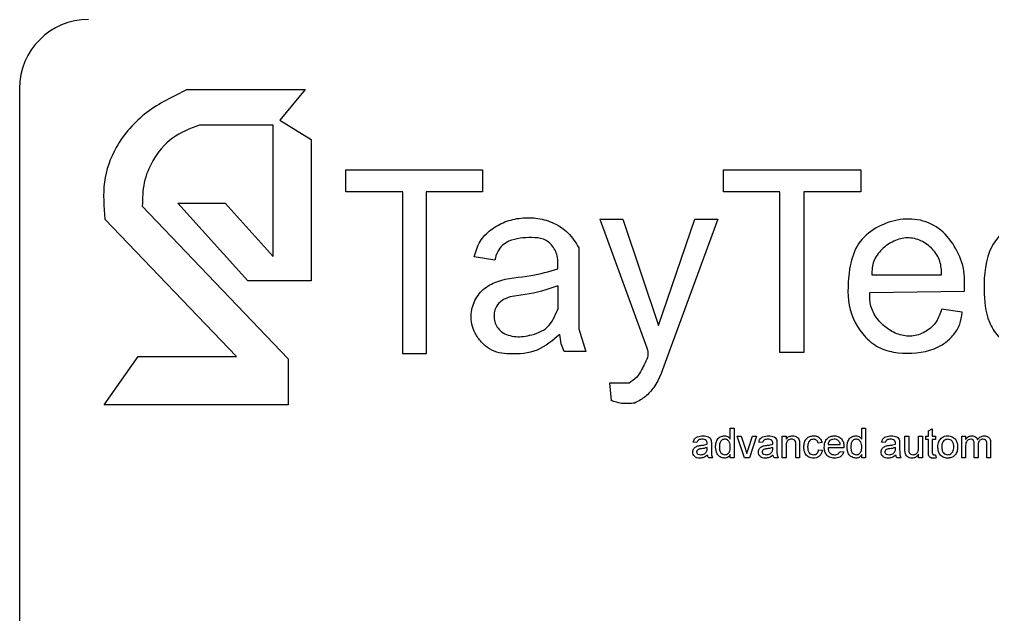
# Model space of a CAD drawing. Extents: x 150 to 4150, y 50 to 2920.
# Drawn here: x 1330.7 to 1415.3, y 2412.4 to 2464.1 of the extents above; entities that cross this region are included whole.
import ezdxf

# ---------------------------------------------------------------- set-up
doc = ezdxf.new("R2010")
doc.units = 0
doc.header["$LTSCALE"] = 10
doc.linetypes.add('SLD-KATı', pattern=[0])
doc.layers.get('0').update_dxf_attribs({"linetype": 'CONTINUOUS'})

msp = doc.modelspace()

# ---------------------------------------------------------------- linework, layer by layer
at = {"color": 7, "linetype": 'SLD-KATı'}
for p, q in [((1330.697, 2458.076), (1330.697, 2320.076)), ((1345.281, 2457.988), (1355.528, 2457.988)), ((1355.528, 2457.988), (1353.324, 2455.343)), ((1352.762, 2454.907), (1346.336, 2454.907)), ((1352.762, 2443.5), (1352.762, 2454.907)), ((1353.324, 2455.343), (1356.045, 2453.656)), ((1356.045, 2453.656), (1356.045, 2441.386)), ((1359.064, 2451.008), (1370.933, 2451.008)), ((1359.064, 2449.094), (1359.064, 2451.008)), ((1370.933, 2451.008), (1370.933, 2449.094)), ((1391.898, 2451.008), (1403.827, 2451.008)), ((1391.898, 2449.094), (1391.898, 2451.008)), ((1403.827, 2451.008), (1403.827, 2449.094)), ((1364.008, 2449.094), (1359.064, 2449.094)), ((1364.008, 2435.034), (1364.008, 2449.094)), ((1366.063, 2449.094), (1366.063, 2435.034)), ((1370.933, 2449.094), (1366.063, 2449.094)), ((1396.781, 2449.094), (1391.898, 2449.094)), ((1396.781, 2435.147), (1396.781, 2449.094)), ((1398.866, 2449.094), (1398.866, 2435.147)), ((1403.827, 2449.094), (1398.866, 2449.094)), ((1344.461, 2448.126), (1348.578, 2448.126)), ((1350.556, 2441.386), (1344.461, 2448.126)), ((1348.578, 2448.126), (1352.762, 2443.5)), ((1341.371, 2447.858), (1354.064, 2434.605)), ((1349.549, 2434.81), (1338.131, 2446.733)), ((1381.134, 2446.733), (1383.147, 2446.733)), ((1381.134, 2446.733), (1385.243, 2435.552)), ((1383.147, 2446.733), (1386.253, 2437.499)), ((1386.253, 2437.499), (1389.408, 2446.733)), ((1391.394, 2446.733), (1386.926, 2434.605)), ((1389.408, 2446.733), (1391.394, 2446.733)), ((1379.322, 2444.248), (1379.322, 2437.205)), ((1372.013, 2443.159), (1370.219, 2443.468)), ((1356.045, 2441.386), (1350.556, 2441.386)), ((1404.775, 2441.89), (1410.857, 2441.89)), ((1377.486, 2440.933), (1377.486, 2438.899)), ((1404.621, 2440.348), (1412.833, 2440.465)), ((1412.653, 2438.636), (1410.857, 2438.899)), ((1379.322, 2437.205), (1379.941, 2435.24)), ((1377.789, 2435.901), (1377.674, 2436.723)), ((1378.043, 2435.24), (1377.789, 2435.901)), ((1379.941, 2435.24), (1378.043, 2435.24)), ((1338.048, 2430.601), (1341.013, 2434.81)), ((1341.013, 2434.81), (1349.549, 2434.81)), ((1354.064, 2434.605), (1354.064, 2430.601)), ((1366.063, 2435.034), (1364.008, 2435.034)), ((1398.866, 2435.147), (1396.781, 2435.147)), ((1381.971, 2432.485), (1382.14, 2430.965)), ((1383.681, 2432.485), (1381.971, 2432.485)), ((1354.064, 2430.601), (1338.048, 2430.601)), ((1392.488, 2428.567), (1392.818, 2428.567)), ((1392.488, 2427.618), (1392.488, 2428.567)), ((1392.818, 2428.567), (1392.818, 2425.999)), ((1403.914, 2427.618), (1403.914, 2428.567)), ((1403.914, 2428.567), (1404.243, 2428.567)), ((1404.243, 2428.567), (1404.243, 2425.999)), ((1409.709, 2428.332), (1410.039, 2428.519)), ((1410.039, 2428.519), (1410.039, 2427.875)), ((1393.081, 2427.875), (1393.429, 2427.875)), ((1393.734, 2425.999), (1393.081, 2427.875)), ((1393.429, 2427.875), (1393.803, 2426.751)), ((1394.036, 2426.73), (1394.412, 2427.875)), ((1394.76, 2427.875), (1394.151, 2425.999)), ((1394.412, 2427.875), (1394.76, 2427.875)), ((1396.999, 2427.875), (1397.329, 2427.875)), ((1396.999, 2425.999), (1396.999, 2427.875)), ((1397.329, 2427.875), (1397.329, 2427.613)), ((1407.668, 2427.875), (1407.997, 2427.875)), ((1407.668, 2426.718), (1407.668, 2427.875)), ((1407.997, 2427.875), (1407.997, 2426.855)), ((1408.853, 2427.875), (1409.183, 2427.875)), ((1408.853, 2426.89), (1408.853, 2427.875)), ((1409.183, 2427.875), (1409.183, 2425.999)), ((1409.479, 2427.875), (1409.709, 2427.875)), ((1409.479, 2427.579), (1409.479, 2427.875)), ((1409.709, 2427.579), (1409.479, 2427.579)), ((1409.709, 2427.875), (1409.709, 2428.332)), ((1409.709, 2426.526), (1409.709, 2427.579)), ((1410.039, 2427.875), (1410.335, 2427.875)), ((1410.039, 2427.579), (1410.039, 2426.514)), ((1410.335, 2427.579), (1410.039, 2427.579)), ((1410.335, 2427.875), (1410.335, 2427.579)), ((1412.611, 2427.875), (1412.94, 2427.875)), ((1412.611, 2425.999), (1412.611, 2427.875)), ((1412.94, 2427.875), (1412.94, 2427.583)), ((1389.591, 2427.316), (1389.262, 2427.349)), ((1390.478, 2426.792), (1390.48, 2426.888)), ((1390.842, 2427.215), (1390.842, 2426.813)), ((1395.287, 2427.316), (1394.958, 2427.349)), ((1396.175, 2426.792), (1396.176, 2426.888)), ((1396.538, 2427.215), (1396.538, 2426.813)), ((1397.329, 2427.005), (1397.329, 2425.999)), ((1398.185, 2425.999), (1398.185, 2427.119)), ((1398.514, 2427.147), (1398.514, 2425.999)), ((1400.457, 2427.316), (1400.128, 2427.283)), ((1400.984, 2427.151), (1402.037, 2427.151)), ((1402.365, 2426.855), (1400.984, 2426.855)), ((1405.956, 2427.316), (1405.626, 2427.349)), ((1406.843, 2426.792), (1406.845, 2426.888)), ((1407.207, 2427.215), (1407.207, 2426.813)), ((1412.94, 2426.954), (1412.94, 2425.999)), ((1413.698, 2425.999), (1413.698, 2427.196)), ((1414.027, 2427.069), (1414.027, 2425.999)), ((1414.784, 2425.999), (1414.784, 2427.159)), ((1415.114, 2427.281), (1415.114, 2425.999)), ((1390.941, 2425.999), (1390.612, 2425.999)), ((1392.488, 2425.999), (1392.488, 2426.282)), ((1392.818, 2425.999), (1392.488, 2425.999)), ((1394.151, 2425.999), (1393.734, 2425.999)), ((1396.637, 2425.999), (1396.308, 2425.999)), ((1397.329, 2425.999), (1396.999, 2425.999)), ((1398.514, 2425.999), (1398.185, 2425.999)), ((1400.16, 2426.69), (1400.49, 2426.657)), ((1402.034, 2426.558), (1402.356, 2426.525)), ((1403.914, 2425.999), (1403.914, 2426.282)), ((1404.243, 2425.999), (1403.914, 2425.999)), ((1407.306, 2425.999), (1406.976, 2425.999)), ((1408.853, 2425.999), (1408.853, 2426.305)), ((1409.183, 2425.999), (1408.853, 2425.999)), ((1410.335, 2426.27), (1410.368, 2425.994)), ((1412.94, 2425.999), (1412.611, 2425.999)), ((1414.027, 2425.999), (1413.698, 2425.999)), ((1415.114, 2425.999), (1414.784, 2425.999))]:
    msp.add_line(p, q, dxfattribs=at)
msp.add_arc((1336.697, 2458.076), 6, 90, 180, dxfattribs=at)
for points, knots in [([(1345.281, 2457.988), (1344.061, 2457.397), (1341.625, 2456.215), (1339.045, 2453.331), (1337.853, 2449.957), (1338.038, 2447.811), (1338.131, 2446.733)], [0, 0, 0, 0, 0.279186, 0.55766, 0.777796, 1, 1, 1, 1]), ([(1346.336, 2454.907), (1345.513, 2454.587), (1343.875, 2453.95), (1342.282, 2452.014), (1341.42, 2449.92), (1341.388, 2448.544), (1341.371, 2447.858)], [0, 0, 0, 0, 0.280803, 0.559015, 0.780481, 1, 1, 1, 1]), ([(1370.219, 2443.468), (1370.36, 2443.925), (1370.638, 2444.826), (1371.645, 2445.861), (1372.888, 2446.549), (1374.301, 2446.885), (1375.772, 2446.857), (1377.195, 2446.431), (1378.493, 2445.579), (1379.04, 2444.701), (1379.322, 2444.248)], [0, 0, 0, 0, 0.121762, 0.240133, 0.360883, 0.484761, 0.610237, 0.736095, 0.863878, 1, 1, 1, 1]), ([(1412.833, 2440.465), (1412.85, 2441.134), (1412.884, 2442.508), (1412.048, 2444.431), (1410.713, 2446.033), (1408.773, 2446.837), (1406.72, 2446.701), (1404.848, 2445.912), (1403.305, 2444.444), (1403.004, 2443.093), (1402.851, 2442.404)], [0, 0, 0, 0, 0.122563, 0.2517415, 0.3782795, 0.5001847, 0.6245761, 0.7489317, 0.8719021, 1, 1, 1, 1]), ([(1423.928, 2443.159), (1423.777, 2443.782), (1423.474, 2445.034), (1422.023, 2446.488), (1420.081, 2446.777), (1418.163, 2446.765), (1416.358, 2445.939), (1414.697, 2443.889), (1414.443, 2440.917), (1414.686, 2438.181), (1415.706, 2436.52), (1416.828, 2435.582), (1418.185, 2435.038), (1419.634, 2434.935), (1421.056, 2435.222), (1422.476, 2435.955), (1423.77, 2437.273), (1423.969, 2438.557), (1424.068, 2439.2)], [0, 0, 0, 0, 0.062352, 0.125293, 0.187194, 0.249774, 0.312389, 0.375104, 0.499793, 0.593028, 0.640063, 0.687227, 0.734471, 0.78126, 0.828084, 0.875083, 0.937493, 1, 1, 1, 1]), ([(1377.486, 2442.404), (1377.5, 2442.742), (1377.528, 2443.437), (1377.128, 2444.425), (1376.263, 2445.087), (1374.897, 2445.155), (1373.631, 2445.07), (1372.66, 2444.484), (1372.199, 2443.91), (1372.078, 2443.422), (1372.013, 2443.159)], [0, 0, 0, 0, 0.122603, 0.251407, 0.371955, 0.495587, 0.739828, 0.819099, 0.902171, 1, 1, 1, 1]), ([(1410.857, 2441.89), (1410.841, 2442.296), (1410.807, 2443.117), (1410.092, 2444.168), (1409.108, 2444.921), (1407.873, 2445.207), (1406.646, 2444.875), (1405.626, 2444.149), (1404.852, 2443.12), (1404.801, 2442.295), (1404.775, 2441.89)], [0, 0, 0, 0, 0.12234, 0.248026, 0.374019, 0.496817, 0.622214, 0.751281, 0.877786, 1, 1, 1, 1]), ([(1377.674, 2436.723), (1377.047, 2436.192), (1375.793, 2435.13), (1373.799, 2434.977), (1372.395, 2435.075), (1371.528, 2435.425), (1370.813, 2436.034), (1370.185, 2436.93), (1369.849, 2438.157), (1370.129, 2439.544), (1370.943, 2440.695), (1372.682, 2441.636), (1374.988, 2441.69), (1376.725, 2442.186), (1377.486, 2442.404)], [0, 0, 0, 0, 0.1242226, 0.2483865, 0.2952566, 0.341903, 0.3899733, 0.4386681, 0.5097609, 0.5800302, 0.6508539, 0.7207958, 0.8775904, 1, 1, 1, 1]), ([(1402.851, 2442.404), (1402.739, 2441.349), (1402.515, 2439.23), (1403.782, 2436.717), (1405.502, 2435.418), (1407.584, 2434.961), (1409.578, 2435.116), (1411.154, 2435.925), (1411.921, 2436.661), (1412.495, 2437.579), (1412.6, 2438.283), (1412.653, 2438.636)], [0, 0, 0, 0, 0.18654, 0.374498, 0.469313, 0.561855, 0.749113, 0.811312, 0.87416, 0.936884, 1, 1, 1, 1]), ([(1377.486, 2440.933), (1376.556, 2440.621), (1375.147, 2440.149), (1373.396, 2440.062), (1372.473, 2439.614), (1372.06, 2439.05), (1371.931, 2438.466), (1371.959, 2437.943), (1372.147, 2437.456), (1372.616, 2436.825), (1373.697, 2436.437), (1375.132, 2436.599), (1376.777, 2437.192), (1377.245, 2438.318), (1377.486, 2438.899)], [0, 0, 0, 0, 0.207085, 0.313605, 0.366846, 0.418988, 0.455273, 0.491972, 0.528438, 0.564633, 0.65568, 0.752667, 0.872552, 1, 1, 1, 1]), ([(1410.857, 2438.899), (1410.729, 2438.523), (1410.47, 2437.764), (1409.551, 2436.948), (1408.426, 2436.492), (1407.201, 2436.611), (1406.104, 2437.176), (1405.226, 2438.044), (1404.61, 2439.139), (1404.618, 2439.949), (1404.621, 2440.348)], [0, 0, 0, 0, 0.122511, 0.247592, 0.37089, 0.493124, 0.620302, 0.750042, 0.876908, 1, 1, 1, 1]), ([(1385.243, 2435.552), (1385.292, 2435.323), (1385.389, 2434.867), (1385.064, 2434.236), (1384.764, 2433.6), (1384.358, 2432.935), (1383.909, 2432.637), (1383.681, 2432.485)], [0, 0, 0, 0, 0.1874015, 0.3727862, 0.5603579, 0.7766567, 1, 1, 1, 1]), ([(1386.926, 2434.605), (1386.636, 2433.734), (1386.233, 2432.524), (1385.146, 2431.276), (1384.513, 2430.93), (1384.194, 2430.756)], [0, 0, 0, 0, 0.5586964, 0.7769989, 1, 1, 1, 1]), ([(1384.194, 2430.756), (1383.802, 2430.717), (1383.101, 2430.646), (1382.434, 2430.867), (1382.14, 2430.965)], [0, 0, 0, 0, 0.558867, 1, 1, 1, 1]), ([(1389.262, 2427.349), (1389.292, 2427.451), (1389.352, 2427.654), (1389.677, 2427.882), (1389.947, 2427.898), (1390.112, 2427.908)], [0, 0, 0, 0, 0.280438, 0.559311, 1, 1, 1, 1]), ([(1390.053, 2427.612), (1389.997, 2427.61), (1389.885, 2427.607), (1389.729, 2427.557), (1389.634, 2427.441), (1389.605, 2427.358), (1389.591, 2427.316)], [0, 0, 0, 0, 0.28087, 0.55972, 0.77951, 1, 1, 1, 1]), ([(1390.395, 2427.513), (1390.336, 2427.547), (1390.229, 2427.608), (1390.107, 2427.611), (1390.053, 2427.612)], [0, 0, 0, 0, 0.557877, 1, 1, 1, 1]), ([(1390.112, 2427.908), (1390.284, 2427.899), (1390.523, 2427.886), (1390.769, 2427.69), (1390.807, 2427.561), (1390.826, 2427.497)], [0, 0, 0, 0, 0.559251, 0.77924, 1, 1, 1, 1]), ([(1391.204, 2426.935), (1391.213, 2427.066), (1391.23, 2427.327), (1391.394, 2427.664), (1391.673, 2427.874), (1391.878, 2427.897), (1391.981, 2427.908)], [0, 0, 0, 0, 0.280982, 0.560425, 0.780123, 1, 1, 1, 1]), ([(1392.003, 2427.612), (1391.964, 2427.609), (1391.887, 2427.604), (1391.745, 2427.54), (1391.553, 2427.333), (1391.541, 2427.095), (1391.534, 2426.936)], [0, 0, 0, 0, 0.125727, 0.251357, 0.501035, 1, 1, 1, 1]), ([(1391.981, 2427.908), (1392.038, 2427.904), (1392.152, 2427.896), (1392.34, 2427.803), (1392.432, 2427.688), (1392.488, 2427.618)], [0, 0, 0, 0, 0.280568, 0.560887, 1, 1, 1, 1]), ([(1392.488, 2426.911), (1392.48, 2427.075), (1392.468, 2427.322), (1392.269, 2427.536), (1392.123, 2427.603), (1392.043, 2427.609), (1392.003, 2427.612)], [0, 0, 0, 0, 0.49897, 0.748708, 0.874295, 1, 1, 1, 1]), ([(1394.958, 2427.349), (1394.988, 2427.451), (1395.048, 2427.654), (1395.373, 2427.882), (1395.643, 2427.898), (1395.808, 2427.908)], [0, 0, 0, 0, 0.280438, 0.559311, 1, 1, 1, 1]), ([(1395.749, 2427.612), (1395.693, 2427.61), (1395.581, 2427.607), (1395.426, 2427.557), (1395.331, 2427.441), (1395.302, 2427.358), (1395.287, 2427.316)], [0, 0, 0, 0, 0.2808399, 0.5597194, 0.7795096, 1, 1, 1, 1]), ([(1396.091, 2427.513), (1396.032, 2427.547), (1395.926, 2427.608), (1395.803, 2427.611), (1395.749, 2427.612)], [0, 0, 0, 0, 0.557828, 1, 1, 1, 1]), ([(1395.808, 2427.908), (1395.98, 2427.899), (1396.219, 2427.886), (1396.465, 2427.69), (1396.503, 2427.561), (1396.523, 2427.497)], [0, 0, 0, 0, 0.559251, 0.77924, 1, 1, 1, 1]), ([(1397.329, 2427.613), (1397.367, 2427.663), (1397.444, 2427.762), (1397.639, 2427.884), (1397.801, 2427.899), (1397.9, 2427.908)], [0, 0, 0, 0, 0.280578, 0.560818, 1, 1, 1, 1]), ([(1397.809, 2427.612), (1397.754, 2427.607), (1397.644, 2427.598), (1397.494, 2427.519), (1397.337, 2427.33), (1397.332, 2427.139), (1397.329, 2427.005)], [0, 0, 0, 0, 0.187255, 0.374365, 0.560502, 1, 1, 1, 1]), ([(1398.185, 2427.119), (1398.184, 2427.186), (1398.183, 2427.318), (1398.116, 2427.5), (1397.966, 2427.598), (1397.861, 2427.607), (1397.809, 2427.612)], [0, 0, 0, 0, 0.281712, 0.559755, 0.779578, 1, 1, 1, 1]), ([(1397.9, 2427.908), (1397.977, 2427.902), (1398.13, 2427.889), (1398.328, 2427.791), (1398.451, 2427.63), (1398.482, 2427.513), (1398.497, 2427.454)], [0, 0, 0, 0, 0.2802024, 0.5599195, 0.7795634, 1, 1, 1, 1]), ([(1398.876, 2426.93), (1398.885, 2427.066), (1398.901, 2427.338), (1399.087, 2427.689), (1399.398, 2427.877), (1399.611, 2427.898), (1399.719, 2427.908)], [0, 0, 0, 0, 0.28082, 0.559692, 0.779573, 1, 1, 1, 1]), ([(1399.721, 2427.612), (1399.661, 2427.607), (1399.541, 2427.597), (1399.383, 2427.501), (1399.223, 2427.289), (1399.213, 2427.083), (1399.206, 2426.938)], [0, 0, 0, 0, 0.187081, 0.373885, 0.56073, 1, 1, 1, 1]), ([(1399.719, 2427.908), (1399.816, 2427.902), (1400.011, 2427.888), (1400.251, 2427.744), (1400.4, 2427.538), (1400.438, 2427.39), (1400.457, 2427.316)], [0, 0, 0, 0, 0.2802786, 0.5594404, 0.7795614, 1, 1, 1, 1]), ([(1400.128, 2427.283), (1400.111, 2427.334), (1400.078, 2427.435), (1399.972, 2427.545), (1399.846, 2427.604), (1399.762, 2427.609), (1399.721, 2427.612)], [0, 0, 0, 0, 0.28016, 0.559479, 0.779673, 1, 1, 1, 1]), ([(1400.654, 2426.921), (1400.663, 2427.06), (1400.679, 2427.338), (1400.887, 2427.68), (1401.194, 2427.881), (1401.413, 2427.899), (1401.522, 2427.908)], [0, 0, 0, 0, 0.280752, 0.559755, 0.779655, 1, 1, 1, 1]), ([(1401.52, 2427.612), (1401.447, 2427.606), (1401.3, 2427.594), (1401.123, 2427.479), (1401.01, 2427.323), (1400.993, 2427.208), (1400.984, 2427.151)], [0, 0, 0, 0, 0.280151, 0.559684, 0.779579, 1, 1, 1, 1]), ([(1401.916, 2427.454), (1401.851, 2427.506), (1401.734, 2427.599), (1401.586, 2427.608), (1401.52, 2427.612)], [0, 0, 0, 0, 0.558533, 1, 1, 1, 1]), ([(1401.522, 2427.908), (1401.658, 2427.893), (1401.93, 2427.861), (1402.22, 2427.586), (1402.35, 2427.259), (1402.361, 2427.046), (1402.367, 2426.939)], [0, 0, 0, 0, 0.2793668, 0.5583674, 0.7788741, 1, 1, 1, 1]), ([(1402.63, 2426.935), (1402.639, 2427.066), (1402.656, 2427.327), (1402.819, 2427.664), (1403.099, 2427.874), (1403.304, 2427.897), (1403.407, 2427.908)], [0, 0, 0, 0, 0.280982, 0.560425, 0.780123, 1, 1, 1, 1]), ([(1403.429, 2427.612), (1403.39, 2427.609), (1403.313, 2427.604), (1403.17, 2427.54), (1402.979, 2427.333), (1402.967, 2427.095), (1402.959, 2426.936)], [0, 0, 0, 0, 0.125727, 0.251357, 0.501035, 1, 1, 1, 1]), ([(1403.407, 2427.908), (1403.464, 2427.904), (1403.578, 2427.896), (1403.765, 2427.803), (1403.858, 2427.688), (1403.914, 2427.618)], [0, 0, 0, 0, 0.280568, 0.560887, 1, 1, 1, 1]), ([(1403.914, 2426.911), (1403.906, 2427.075), (1403.894, 2427.322), (1403.695, 2427.536), (1403.549, 2427.603), (1403.469, 2427.609), (1403.429, 2427.612)], [0, 0, 0, 0, 0.49897, 0.748708, 0.874295, 1, 1, 1, 1]), ([(1405.626, 2427.349), (1405.657, 2427.451), (1405.717, 2427.654), (1406.042, 2427.882), (1406.312, 2427.898), (1406.477, 2427.908)], [0, 0, 0, 0, 0.280438, 0.559311, 1, 1, 1, 1]), ([(1406.418, 2427.612), (1406.362, 2427.61), (1406.25, 2427.607), (1406.094, 2427.557), (1405.999, 2427.441), (1405.97, 2427.358), (1405.956, 2427.316)], [0, 0, 0, 0, 0.280868, 0.559744, 0.779512, 1, 1, 1, 1]), ([(1406.76, 2427.513), (1406.7, 2427.547), (1406.594, 2427.608), (1406.472, 2427.611), (1406.418, 2427.612)], [0, 0, 0, 0, 0.557877, 1, 1, 1, 1]), ([(1406.477, 2427.908), (1406.648, 2427.899), (1406.888, 2427.886), (1407.133, 2427.69), (1407.172, 2427.561), (1407.191, 2427.497)], [0, 0, 0, 0, 0.559269, 0.779241, 1, 1, 1, 1]), ([(1410.533, 2426.937), (1410.54, 2427.098), (1410.553, 2427.386), (1410.735, 2427.605), (1410.815, 2427.702)], [0, 0, 0, 0, 0.560981, 1, 1, 1, 1]), ([(1410.815, 2427.702), (1410.912, 2427.77), (1411.087, 2427.89), (1411.297, 2427.903), (1411.39, 2427.908)], [0, 0, 0, 0, 0.559028, 1, 1, 1, 1]), ([(1411.39, 2427.612), (1411.329, 2427.607), (1411.209, 2427.596), (1411.051, 2427.499), (1410.885, 2427.29), (1410.871, 2427.083), (1410.862, 2426.938)], [0, 0, 0, 0, 0.187134, 0.37403, 0.561042, 1, 1, 1, 1]), ([(1411.39, 2427.908), (1411.525, 2427.894), (1411.794, 2427.864), (1412.088, 2427.601), (1412.228, 2427.28), (1412.239, 2427.069), (1412.245, 2426.963)], [0, 0, 0, 0, 0.279557, 0.558585, 0.778994, 1, 1, 1, 1]), ([(1411.915, 2426.948), (1411.911, 2427.037), (1411.904, 2427.216), (1411.788, 2427.443), (1411.6, 2427.589), (1411.46, 2427.604), (1411.39, 2427.612)], [0, 0, 0, 0, 0.281076, 0.56032, 0.780175, 1, 1, 1, 1]), ([(1412.94, 2427.583), (1412.975, 2427.633), (1413.044, 2427.735), (1413.221, 2427.874), (1413.38, 2427.895), (1413.476, 2427.908)], [0, 0, 0, 0, 0.280907, 0.561769, 1, 1, 1, 1]), ([(1413.382, 2427.612), (1413.307, 2427.601), (1413.194, 2427.584), (1413.073, 2427.491), (1412.945, 2427.303), (1412.942, 2427.109), (1412.94, 2426.954)], [0, 0, 0, 0, 0.249219, 0.374852, 0.500557, 1, 1, 1, 1]), ([(1413.698, 2427.196), (1413.693, 2427.299), (1413.686, 2427.427), (1413.594, 2427.548), (1413.508, 2427.603), (1413.432, 2427.608), (1413.382, 2427.612)], [0, 0, 0, 0, 0.498539, 0.624136, 0.749679, 1, 1, 1, 1]), ([(1413.476, 2427.908), (1413.538, 2427.905), (1413.661, 2427.897), (1413.816, 2427.815), (1413.924, 2427.696), (1413.958, 2427.605), (1413.975, 2427.56)], [0, 0, 0, 0, 0.280183, 0.559538, 0.779678, 1, 1, 1, 1]), ([(1413.975, 2427.56), (1414.057, 2427.668), (1414.203, 2427.861), (1414.44, 2427.894), (1414.545, 2427.908)], [0, 0, 0, 0, 0.559996, 1, 1, 1, 1]), ([(1414.465, 2427.612), (1414.416, 2427.608), (1414.317, 2427.601), (1414.185, 2427.526), (1414.043, 2427.359), (1414.033, 2427.189), (1414.027, 2427.069)], [0, 0, 0, 0, 0.187266, 0.374331, 0.561201, 1, 1, 1, 1]), ([(1414.784, 2427.159), (1414.786, 2427.271), (1414.789, 2427.41), (1414.688, 2427.536), (1414.599, 2427.597), (1414.519, 2427.606), (1414.465, 2427.612)], [0, 0, 0, 0, 0.499047, 0.624595, 0.7503, 1, 1, 1, 1]), ([(1414.545, 2427.908), (1414.636, 2427.902), (1414.818, 2427.888), (1415.025, 2427.717), (1415.105, 2427.494), (1415.111, 2427.352), (1415.114, 2427.281)], [0, 0, 0, 0, 0.280298, 0.558227, 0.778706, 1, 1, 1, 1]), ([(1389.229, 2426.496), (1389.236, 2426.565), (1389.25, 2426.704), (1389.395, 2426.919), (1389.562, 2426.987), (1389.665, 2427.029)], [0, 0, 0, 0, 0.280458, 0.560955, 1, 1, 1, 1]), ([(1389.984, 2426.785), (1389.891, 2426.775), (1389.773, 2426.763), (1389.649, 2426.697), (1389.599, 2426.647), (1389.565, 2426.584), (1389.56, 2426.538), (1389.558, 2426.515)], [0, 0, 0, 0, 0.500268, 0.625282, 0.750211, 0.875099, 1, 1, 1, 1]), ([(1389.665, 2427.029), (1389.715, 2427.04), (1389.805, 2427.059), (1389.896, 2427.071), (1389.936, 2427.076)], [0, 0, 0, 0, 0.559903, 1, 1, 1, 1]), ([(1389.936, 2427.076), (1390.038, 2427.089), (1390.222, 2427.112), (1390.4, 2427.162), (1390.478, 2427.184)], [0, 0, 0, 0, 0.560189, 1, 1, 1, 1]), ([(1390.48, 2426.888), (1390.389, 2426.862), (1390.226, 2426.816), (1390.058, 2426.795), (1389.984, 2426.785)], [0, 0, 0, 0, 0.559755, 1, 1, 1, 1]), ([(1390.48, 2427.261), (1390.479, 2427.313), (1390.477, 2427.407), (1390.42, 2427.48), (1390.395, 2427.513)], [0, 0, 0, 0, 0.5617434, 1, 1, 1, 1]), ([(1390.429, 2426.532), (1390.446, 2426.579), (1390.477, 2426.663), (1390.478, 2426.752), (1390.478, 2426.792)], [0, 0, 0, 0, 0.5591835, 1, 1, 1, 1]), ([(1390.478, 2427.184), (1390.479, 2427.198), (1390.479, 2427.224), (1390.48, 2427.249), (1390.48, 2427.261)], [0, 0, 0, 0, 0.55976, 1, 1, 1, 1]), ([(1390.826, 2427.497), (1390.832, 2427.444), (1390.842, 2427.351), (1390.842, 2427.257), (1390.842, 2427.215)], [0, 0, 0, 0, 0.5596891, 1, 1, 1, 1]), ([(1390.842, 2426.813), (1390.843, 2426.72), (1390.843, 2426.565), (1390.85, 2426.35), (1390.871, 2426.167), (1390.918, 2426.055), (1390.941, 2425.999)], [0, 0, 0, 0, 0.340202, 0.560345, 0.78015, 1, 1, 1, 1]), ([(1391.983, 2425.966), (1391.853, 2425.987), (1391.594, 2426.029), (1391.262, 2426.395), (1391.226, 2426.73), (1391.204, 2426.935)], [0, 0, 0, 0, 0.279613, 0.559923, 1, 1, 1, 1]), ([(1391.534, 2426.936), (1391.537, 2426.849), (1391.544, 2426.676), (1391.641, 2426.449), (1391.812, 2426.292), (1391.948, 2426.272), (1392.016, 2426.262)], [0, 0, 0, 0, 0.281248, 0.560891, 0.780807, 1, 1, 1, 1]), ([(1392.016, 2426.262), (1392.072, 2426.268), (1392.185, 2426.28), (1392.326, 2426.382), (1392.47, 2426.583), (1392.481, 2426.776), (1392.488, 2426.911)], [0, 0, 0, 0, 0.186711, 0.373548, 0.560542, 1, 1, 1, 1]), ([(1393.803, 2426.751), (1393.827, 2426.681), (1393.869, 2426.556), (1393.905, 2426.429), (1393.921, 2426.373)], [0, 0, 0, 0, 0.559958, 1, 1, 1, 1]), ([(1393.921, 2426.373), (1393.941, 2426.44), (1393.976, 2426.56), (1394.018, 2426.678), (1394.036, 2426.73)], [0, 0, 0, 0, 0.55999, 1, 1, 1, 1]), ([(1394.925, 2426.496), (1394.932, 2426.565), (1394.947, 2426.704), (1395.091, 2426.919), (1395.259, 2426.987), (1395.361, 2427.029)], [0, 0, 0, 0, 0.280458, 0.560955, 1, 1, 1, 1]), ([(1395.681, 2426.785), (1395.587, 2426.775), (1395.47, 2426.763), (1395.345, 2426.697), (1395.295, 2426.647), (1395.261, 2426.584), (1395.257, 2426.538), (1395.254, 2426.515)], [0, 0, 0, 0, 0.500285, 0.625295, 0.750219, 0.875103, 1, 1, 1, 1]), ([(1395.361, 2427.029), (1395.411, 2427.04), (1395.501, 2427.059), (1395.592, 2427.071), (1395.632, 2427.076)], [0, 0, 0, 0, 0.559865, 1, 1, 1, 1]), ([(1395.632, 2427.076), (1395.735, 2427.089), (1395.918, 2427.112), (1396.096, 2427.162), (1396.175, 2427.184)], [0, 0, 0, 0, 0.560175, 1, 1, 1, 1]), ([(1396.176, 2426.888), (1396.085, 2426.862), (1395.922, 2426.816), (1395.755, 2426.795), (1395.681, 2426.785)], [0, 0, 0, 0, 0.559776, 1, 1, 1, 1]), ([(1396.176, 2427.261), (1396.175, 2427.313), (1396.173, 2427.407), (1396.116, 2427.48), (1396.091, 2427.513)], [0, 0, 0, 0, 0.5617434, 1, 1, 1, 1]), ([(1396.126, 2426.532), (1396.143, 2426.579), (1396.173, 2426.663), (1396.174, 2426.752), (1396.175, 2426.792)], [0, 0, 0, 0, 0.5591945, 1, 1, 1, 1]), ([(1396.175, 2427.184), (1396.175, 2427.198), (1396.176, 2427.224), (1396.176, 2427.249), (1396.176, 2427.261)], [0, 0, 0, 0, 0.55976, 1, 1, 1, 1]), ([(1396.523, 2427.497), (1396.528, 2427.444), (1396.538, 2427.351), (1396.538, 2427.257), (1396.538, 2427.215)], [0, 0, 0, 0, 0.5596891, 1, 1, 1, 1]), ([(1396.538, 2426.813), (1396.539, 2426.72), (1396.54, 2426.565), (1396.546, 2426.35), (1396.567, 2426.167), (1396.614, 2426.055), (1396.637, 2425.999)], [0, 0, 0, 0, 0.340201, 0.560343, 0.780144, 1, 1, 1, 1]), ([(1398.497, 2427.454), (1398.503, 2427.397), (1398.514, 2427.295), (1398.514, 2427.192), (1398.514, 2427.147)], [0, 0, 0, 0, 0.55985, 1, 1, 1, 1]), ([(1399.719, 2425.966), (1399.583, 2425.98), (1399.31, 2426.008), (1399.018, 2426.282), (1398.891, 2426.61), (1398.881, 2426.823), (1398.876, 2426.93)], [0, 0, 0, 0, 0.279597, 0.558349, 0.778831, 1, 1, 1, 1]), ([(1399.206, 2426.938), (1399.209, 2426.849), (1399.215, 2426.672), (1399.309, 2426.433), (1399.497, 2426.284), (1399.637, 2426.269), (1399.708, 2426.262)], [0, 0, 0, 0, 0.28128, 0.560524, 0.780101, 1, 1, 1, 1]), ([(1401.539, 2425.966), (1401.4, 2425.978), (1401.123, 2426.003), (1400.813, 2426.265), (1400.671, 2426.596), (1400.66, 2426.813), (1400.654, 2426.921)], [0, 0, 0, 0, 0.27994, 0.55865, 0.778974, 1, 1, 1, 1]), ([(1400.984, 2426.855), (1400.994, 2426.77), (1401.014, 2426.6), (1401.152, 2426.396), (1401.343, 2426.279), (1401.477, 2426.268), (1401.544, 2426.262)], [0, 0, 0, 0, 0.280619, 0.559694, 0.779664, 1, 1, 1, 1]), ([(1402.037, 2427.151), (1402.029, 2427.214), (1402.013, 2427.325), (1401.946, 2427.415), (1401.916, 2427.454)], [0, 0, 0, 0, 0.560671, 1, 1, 1, 1]), ([(1402.367, 2426.939), (1402.366, 2426.923), (1402.366, 2426.895), (1402.365, 2426.867), (1402.365, 2426.855)], [0, 0, 0, 0, 0.560042, 1, 1, 1, 1]), ([(1403.408, 2425.966), (1403.279, 2425.987), (1403.02, 2426.029), (1402.688, 2426.395), (1402.652, 2426.73), (1402.63, 2426.935)], [0, 0, 0, 0, 0.279611, 0.559929, 1, 1, 1, 1]), ([(1402.959, 2426.936), (1402.963, 2426.849), (1402.97, 2426.676), (1403.067, 2426.449), (1403.238, 2426.292), (1403.374, 2426.272), (1403.442, 2426.262)], [0, 0, 0, 0, 0.281248, 0.560891, 0.780807, 1, 1, 1, 1]), ([(1403.442, 2426.262), (1403.498, 2426.268), (1403.611, 2426.28), (1403.751, 2426.382), (1403.896, 2426.583), (1403.907, 2426.776), (1403.914, 2426.911)], [0, 0, 0, 0, 0.186711, 0.373548, 0.560542, 1, 1, 1, 1]), ([(1405.593, 2426.496), (1405.601, 2426.565), (1405.615, 2426.704), (1405.759, 2426.919), (1405.927, 2426.987), (1406.03, 2427.029)], [0, 0, 0, 0, 0.280458, 0.560955, 1, 1, 1, 1]), ([(1406.349, 2426.785), (1406.255, 2426.775), (1406.138, 2426.763), (1406.014, 2426.697), (1405.964, 2426.647), (1405.929, 2426.584), (1405.925, 2426.538), (1405.923, 2426.515)], [0, 0, 0, 0, 0.500268, 0.625282, 0.750211, 0.875099, 1, 1, 1, 1]), ([(1406.03, 2427.029), (1406.08, 2427.04), (1406.169, 2427.059), (1406.26, 2427.071), (1406.3, 2427.076)], [0, 0, 0, 0, 0.559932, 1, 1, 1, 1]), ([(1406.3, 2427.076), (1406.403, 2427.089), (1406.587, 2427.112), (1406.765, 2427.162), (1406.843, 2427.184)], [0, 0, 0, 0, 0.560175, 1, 1, 1, 1]), ([(1406.845, 2426.888), (1406.754, 2426.862), (1406.591, 2426.816), (1406.423, 2426.795), (1406.349, 2426.785)], [0, 0, 0, 0, 0.559776, 1, 1, 1, 1]), ([(1406.845, 2427.261), (1406.844, 2427.313), (1406.842, 2427.407), (1406.785, 2427.48), (1406.76, 2427.513)], [0, 0, 0, 0, 0.561764, 1, 1, 1, 1]), ([(1406.794, 2426.532), (1406.811, 2426.579), (1406.842, 2426.663), (1406.843, 2426.752), (1406.843, 2426.792)], [0, 0, 0, 0, 0.5591945, 1, 1, 1, 1]), ([(1406.843, 2427.184), (1406.843, 2427.198), (1406.844, 2427.224), (1406.844, 2427.249), (1406.845, 2427.261)], [0, 0, 0, 0, 0.55976, 1, 1, 1, 1]), ([(1407.191, 2427.497), (1407.197, 2427.444), (1407.207, 2427.351), (1407.207, 2427.257), (1407.207, 2427.215)], [0, 0, 0, 0, 0.5596917, 1, 1, 1, 1]), ([(1407.207, 2426.813), (1407.207, 2426.72), (1407.208, 2426.565), (1407.215, 2426.35), (1407.236, 2426.167), (1407.282, 2426.055), (1407.306, 2425.999)], [0, 0, 0, 0, 0.340202, 0.560345, 0.78015, 1, 1, 1, 1]), ([(1407.997, 2426.855), (1407.997, 2426.793), (1407.996, 2426.683), (1408.01, 2426.573), (1408.016, 2426.525)], [0, 0, 0, 0, 0.560196, 1, 1, 1, 1]), ([(1408.371, 2426.262), (1408.427, 2426.268), (1408.54, 2426.279), (1408.691, 2426.362), (1408.849, 2426.558), (1408.852, 2426.753), (1408.853, 2426.89)], [0, 0, 0, 0, 0.1871118, 0.3742314, 0.5608085, 1, 1, 1, 1]), ([(1411.39, 2425.966), (1411.252, 2425.98), (1410.977, 2426.009), (1410.678, 2426.282), (1410.548, 2426.614), (1410.538, 2426.829), (1410.533, 2426.937)], [0, 0, 0, 0, 0.279617, 0.558376, 0.778863, 1, 1, 1, 1]), ([(1410.862, 2426.938), (1410.866, 2426.847), (1410.874, 2426.667), (1410.984, 2426.432), (1411.176, 2426.285), (1411.318, 2426.27), (1411.39, 2426.262)], [0, 0, 0, 0, 0.281068, 0.56039, 0.78015, 1, 1, 1, 1]), ([(1412.245, 2426.963), (1412.24, 2426.823), (1412.231, 2426.545), (1412.03, 2426.193), (1411.717, 2425.998), (1411.499, 2425.977), (1411.39, 2425.966)], [0, 0, 0, 0, 0.2810458, 0.5595236, 0.7796122, 1, 1, 1, 1]), ([(1411.39, 2426.262), (1411.451, 2426.267), (1411.572, 2426.278), (1411.729, 2426.38), (1411.895, 2426.592), (1411.907, 2426.801), (1411.915, 2426.948)], [0, 0, 0, 0, 0.187034, 0.373931, 0.560971, 1, 1, 1, 1]), ([(1389.843, 2425.966), (1389.757, 2425.971), (1389.586, 2425.98), (1389.373, 2426.105), (1389.246, 2426.294), (1389.235, 2426.429), (1389.229, 2426.496)], [0, 0, 0, 0, 0.280817, 0.559687, 0.779658, 1, 1, 1, 1]), ([(1389.558, 2426.515), (1389.561, 2426.484), (1389.568, 2426.422), (1389.627, 2426.347), (1389.74, 2426.273), (1389.845, 2426.266), (1389.918, 2426.262)], [0, 0, 0, 0, 0.18651, 0.373421, 0.56059, 1, 1, 1, 1]), ([(1390.513, 2426.229), (1390.4, 2426.145), (1390.2, 2425.996), (1389.952, 2425.975), (1389.843, 2425.966)], [0, 0, 0, 0, 0.559965, 1, 1, 1, 1]), ([(1389.918, 2426.262), (1390.034, 2426.276), (1390.241, 2426.302), (1390.372, 2426.461), (1390.429, 2426.532)], [0, 0, 0, 0, 0.559794, 1, 1, 1, 1]), ([(1390.612, 2425.999), (1390.585, 2426.038), (1390.539, 2426.11), (1390.521, 2426.193), (1390.513, 2426.229)], [0, 0, 0, 0, 0.559806, 1, 1, 1, 1]), ([(1392.488, 2426.282), (1392.457, 2426.232), (1392.395, 2426.133), (1392.228, 2425.995), (1392.076, 2425.977), (1391.983, 2425.966)], [0, 0, 0, 0, 0.281103, 0.561717, 1, 1, 1, 1]), ([(1395.539, 2425.966), (1395.453, 2425.971), (1395.282, 2425.98), (1395.069, 2426.105), (1394.943, 2426.294), (1394.931, 2426.429), (1394.925, 2426.496)], [0, 0, 0, 0, 0.280819, 0.559692, 0.779652, 1, 1, 1, 1]), ([(1395.254, 2426.515), (1395.258, 2426.484), (1395.265, 2426.422), (1395.323, 2426.347), (1395.436, 2426.273), (1395.541, 2426.266), (1395.614, 2426.262)], [0, 0, 0, 0, 0.1865107, 0.3734231, 0.5606244, 1, 1, 1, 1]), ([(1396.209, 2426.229), (1396.097, 2426.145), (1395.896, 2425.996), (1395.648, 2425.975), (1395.539, 2425.966)], [0, 0, 0, 0, 0.559965, 1, 1, 1, 1]), ([(1395.614, 2426.262), (1395.73, 2426.276), (1395.937, 2426.302), (1396.068, 2426.461), (1396.126, 2426.532)], [0, 0, 0, 0, 0.559794, 1, 1, 1, 1]), ([(1396.308, 2425.999), (1396.282, 2426.038), (1396.235, 2426.11), (1396.217, 2426.193), (1396.209, 2426.229)], [0, 0, 0, 0, 0.559806, 1, 1, 1, 1]), ([(1399.708, 2426.262), (1399.772, 2426.268), (1399.901, 2426.28), (1400.097, 2426.425), (1400.136, 2426.589), (1400.16, 2426.69)], [0, 0, 0, 0, 0.280881, 0.560927, 1, 1, 1, 1]), ([(1400.49, 2426.657), (1400.465, 2426.553), (1400.417, 2426.345), (1400.216, 2426.114), (1399.97, 2425.984), (1399.803, 2425.972), (1399.719, 2425.966)], [0, 0, 0, 0, 0.280204, 0.559508, 0.779578, 1, 1, 1, 1]), ([(1402.356, 2426.525), (1402.319, 2426.432), (1402.245, 2426.245), (1401.958, 2426.005), (1401.698, 2425.981), (1401.539, 2425.966)], [0, 0, 0, 0, 0.280619, 0.560815, 1, 1, 1, 1]), ([(1401.544, 2426.262), (1401.601, 2426.265), (1401.714, 2426.272), (1401.909, 2426.353), (1401.986, 2426.481), (1402.034, 2426.558)], [0, 0, 0, 0, 0.281287, 0.56192, 1, 1, 1, 1]), ([(1403.914, 2426.282), (1403.883, 2426.232), (1403.821, 2426.133), (1403.654, 2425.995), (1403.501, 2425.977), (1403.408, 2425.966)], [0, 0, 0, 0, 0.281103, 0.561717, 1, 1, 1, 1]), ([(1406.208, 2425.966), (1406.122, 2425.971), (1405.951, 2425.98), (1405.737, 2426.105), (1405.611, 2426.294), (1405.599, 2426.429), (1405.593, 2426.496)], [0, 0, 0, 0, 0.280821, 0.559678, 0.779651, 1, 1, 1, 1]), ([(1405.923, 2426.515), (1405.926, 2426.484), (1405.933, 2426.422), (1405.991, 2426.347), (1406.105, 2426.273), (1406.209, 2426.266), (1406.283, 2426.262)], [0, 0, 0, 0, 0.18651, 0.373421, 0.56059, 1, 1, 1, 1]), ([(1406.878, 2426.229), (1406.765, 2426.145), (1406.565, 2425.996), (1406.317, 2425.975), (1406.208, 2425.966)], [0, 0, 0, 0, 0.559965, 1, 1, 1, 1]), ([(1406.283, 2426.262), (1406.399, 2426.276), (1406.606, 2426.302), (1406.737, 2426.461), (1406.794, 2426.532)], [0, 0, 0, 0, 0.559807, 1, 1, 1, 1]), ([(1406.976, 2425.999), (1406.95, 2426.038), (1406.904, 2426.11), (1406.886, 2426.193), (1406.878, 2426.229)], [0, 0, 0, 0, 0.559806, 1, 1, 1, 1]), ([(1407.686, 2426.423), (1407.68, 2426.478), (1407.668, 2426.576), (1407.668, 2426.675), (1407.668, 2426.718)], [0, 0, 0, 0, 0.559926, 1, 1, 1, 1]), ([(1408.283, 2425.966), (1408.206, 2425.973), (1408.053, 2425.986), (1407.857, 2426.088), (1407.731, 2426.247), (1407.701, 2426.364), (1407.686, 2426.423)], [0, 0, 0, 0, 0.280292, 0.560179, 0.779643, 1, 1, 1, 1]), ([(1408.016, 2426.525), (1408.031, 2426.483), (1408.06, 2426.398), (1408.184, 2426.284), (1408.3, 2426.27), (1408.371, 2426.262)], [0, 0, 0, 0, 0.280757, 0.5612, 1, 1, 1, 1]), ([(1408.853, 2426.305), (1408.771, 2426.198), (1408.624, 2426.007), (1408.387, 2425.978), (1408.283, 2425.966)], [0, 0, 0, 0, 0.559439, 1, 1, 1, 1]), ([(1410.136, 2425.966), (1410.084, 2425.967), (1409.981, 2425.971), (1409.832, 2426.031), (1409.69, 2426.219), (1409.701, 2426.399), (1409.709, 2426.526)], [0, 0, 0, 0, 0.187441, 0.373851, 0.559445, 1, 1, 1, 1]), ([(1410.039, 2426.514), (1410.034, 2426.452), (1410.029, 2426.375), (1410.08, 2426.3), (1410.13, 2426.265), (1410.176, 2426.263), (1410.206, 2426.262)], [0, 0, 0, 0, 0.499643, 0.625144, 0.750345, 1, 1, 1, 1]), ([(1410.368, 2425.994), (1410.325, 2425.985), (1410.248, 2425.97), (1410.17, 2425.967), (1410.136, 2425.966)], [0, 0, 0, 0, 0.560128, 1, 1, 1, 1]), ([(1410.206, 2426.262), (1410.23, 2426.263), (1410.273, 2426.264), (1410.316, 2426.268), (1410.335, 2426.27)], [0, 0, 0, 0, 0.560047, 1, 1, 1, 1])]:
    msp.add_open_spline(points, degree=3, knots=knots, dxfattribs=at)

doc.saveas('drawing.dxf')
